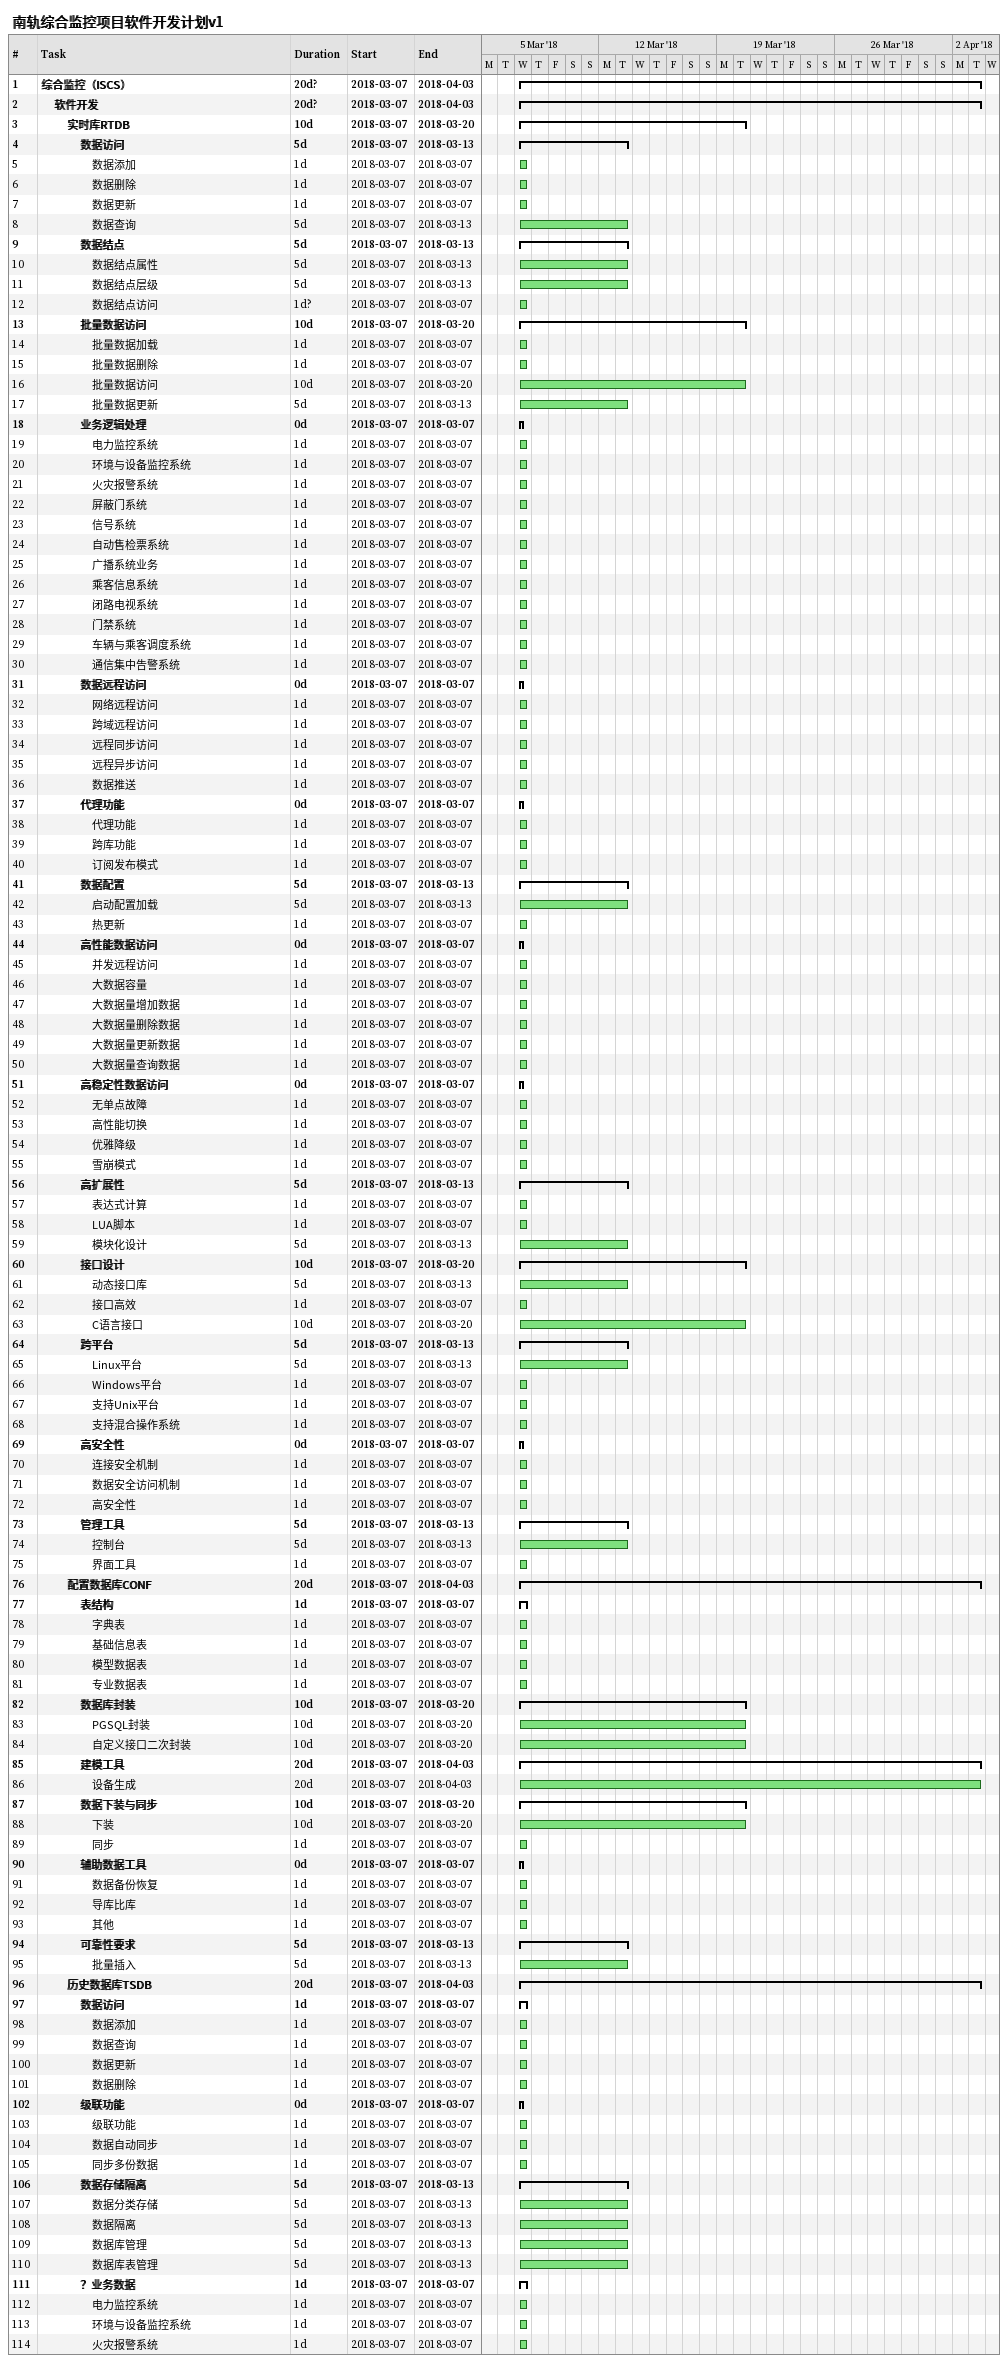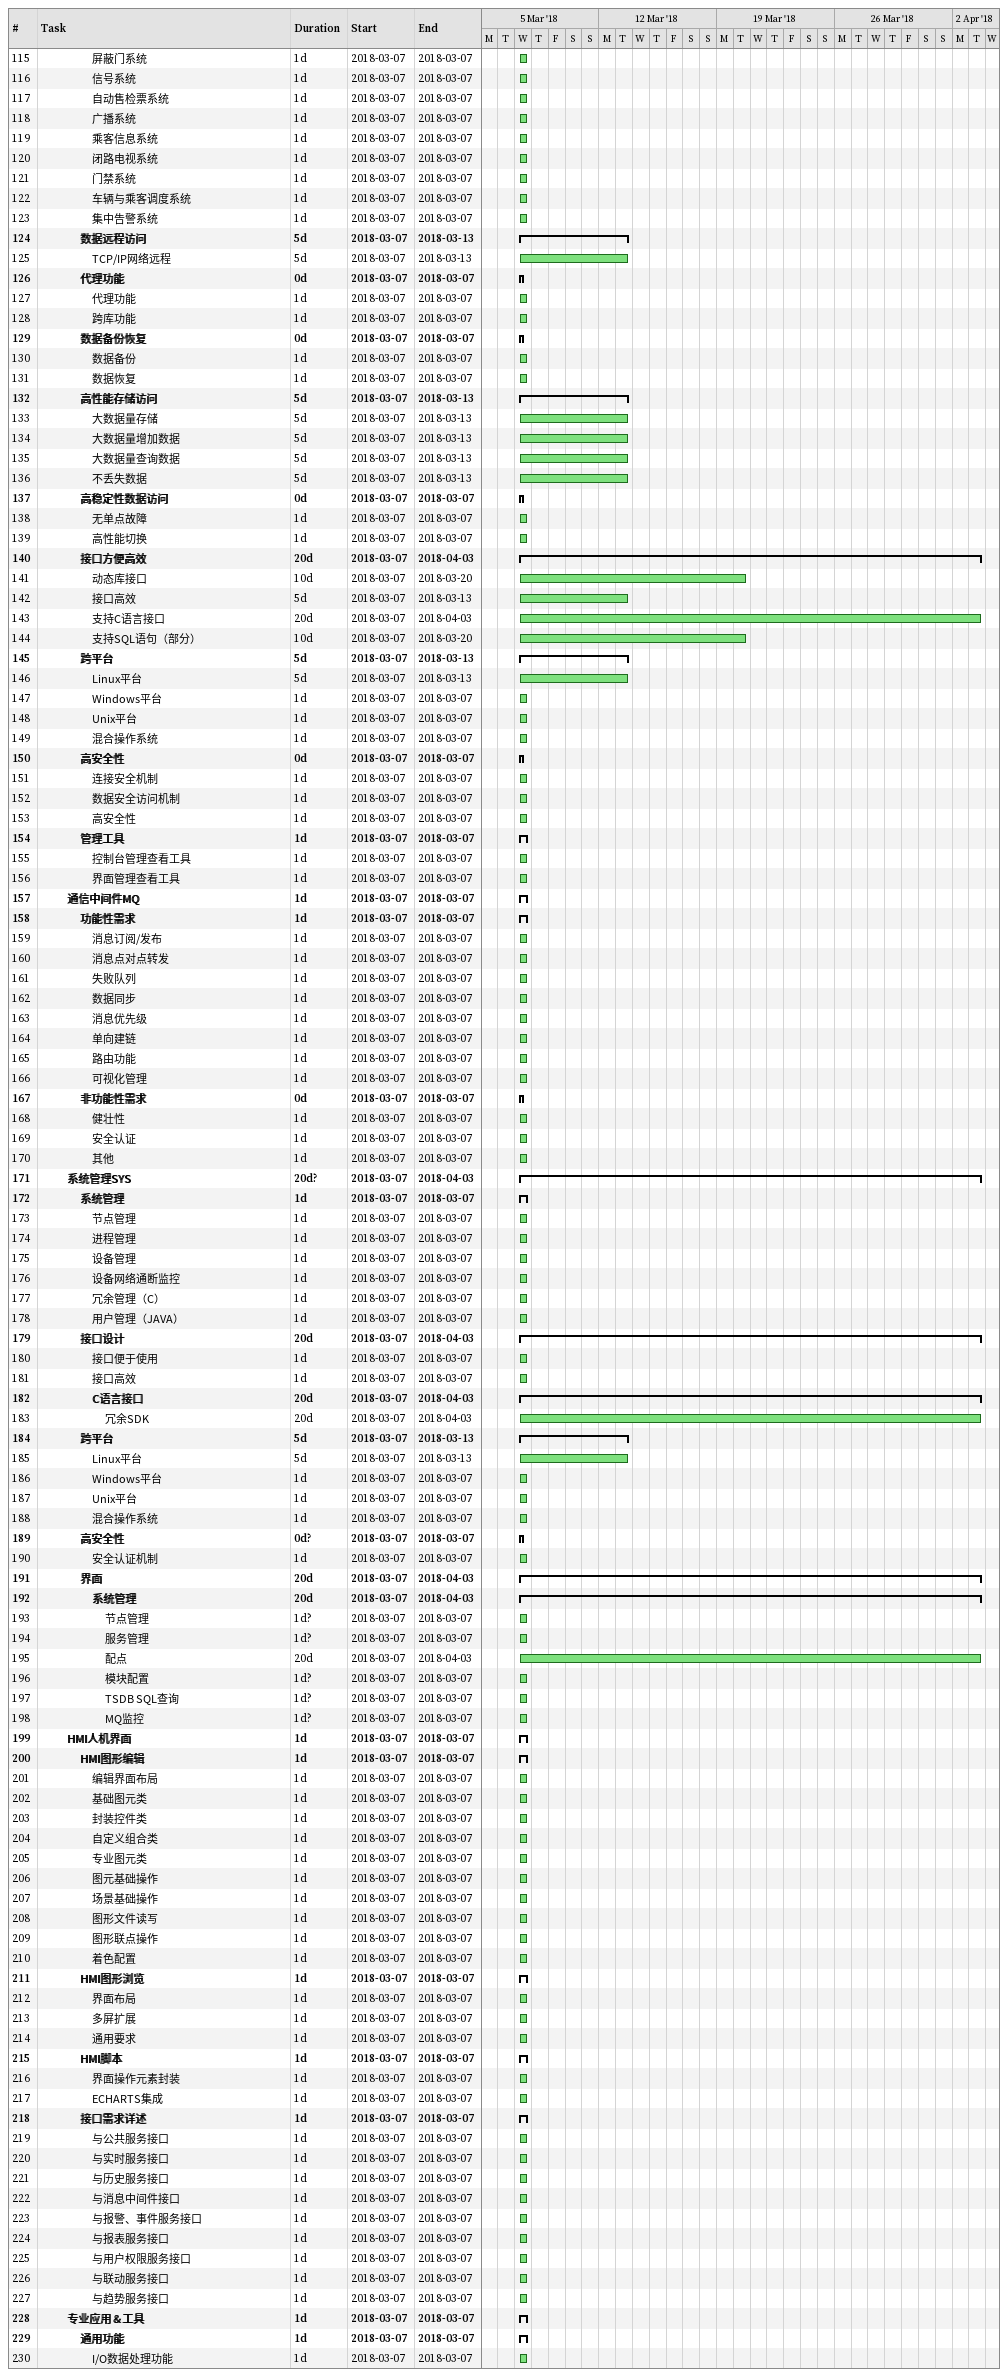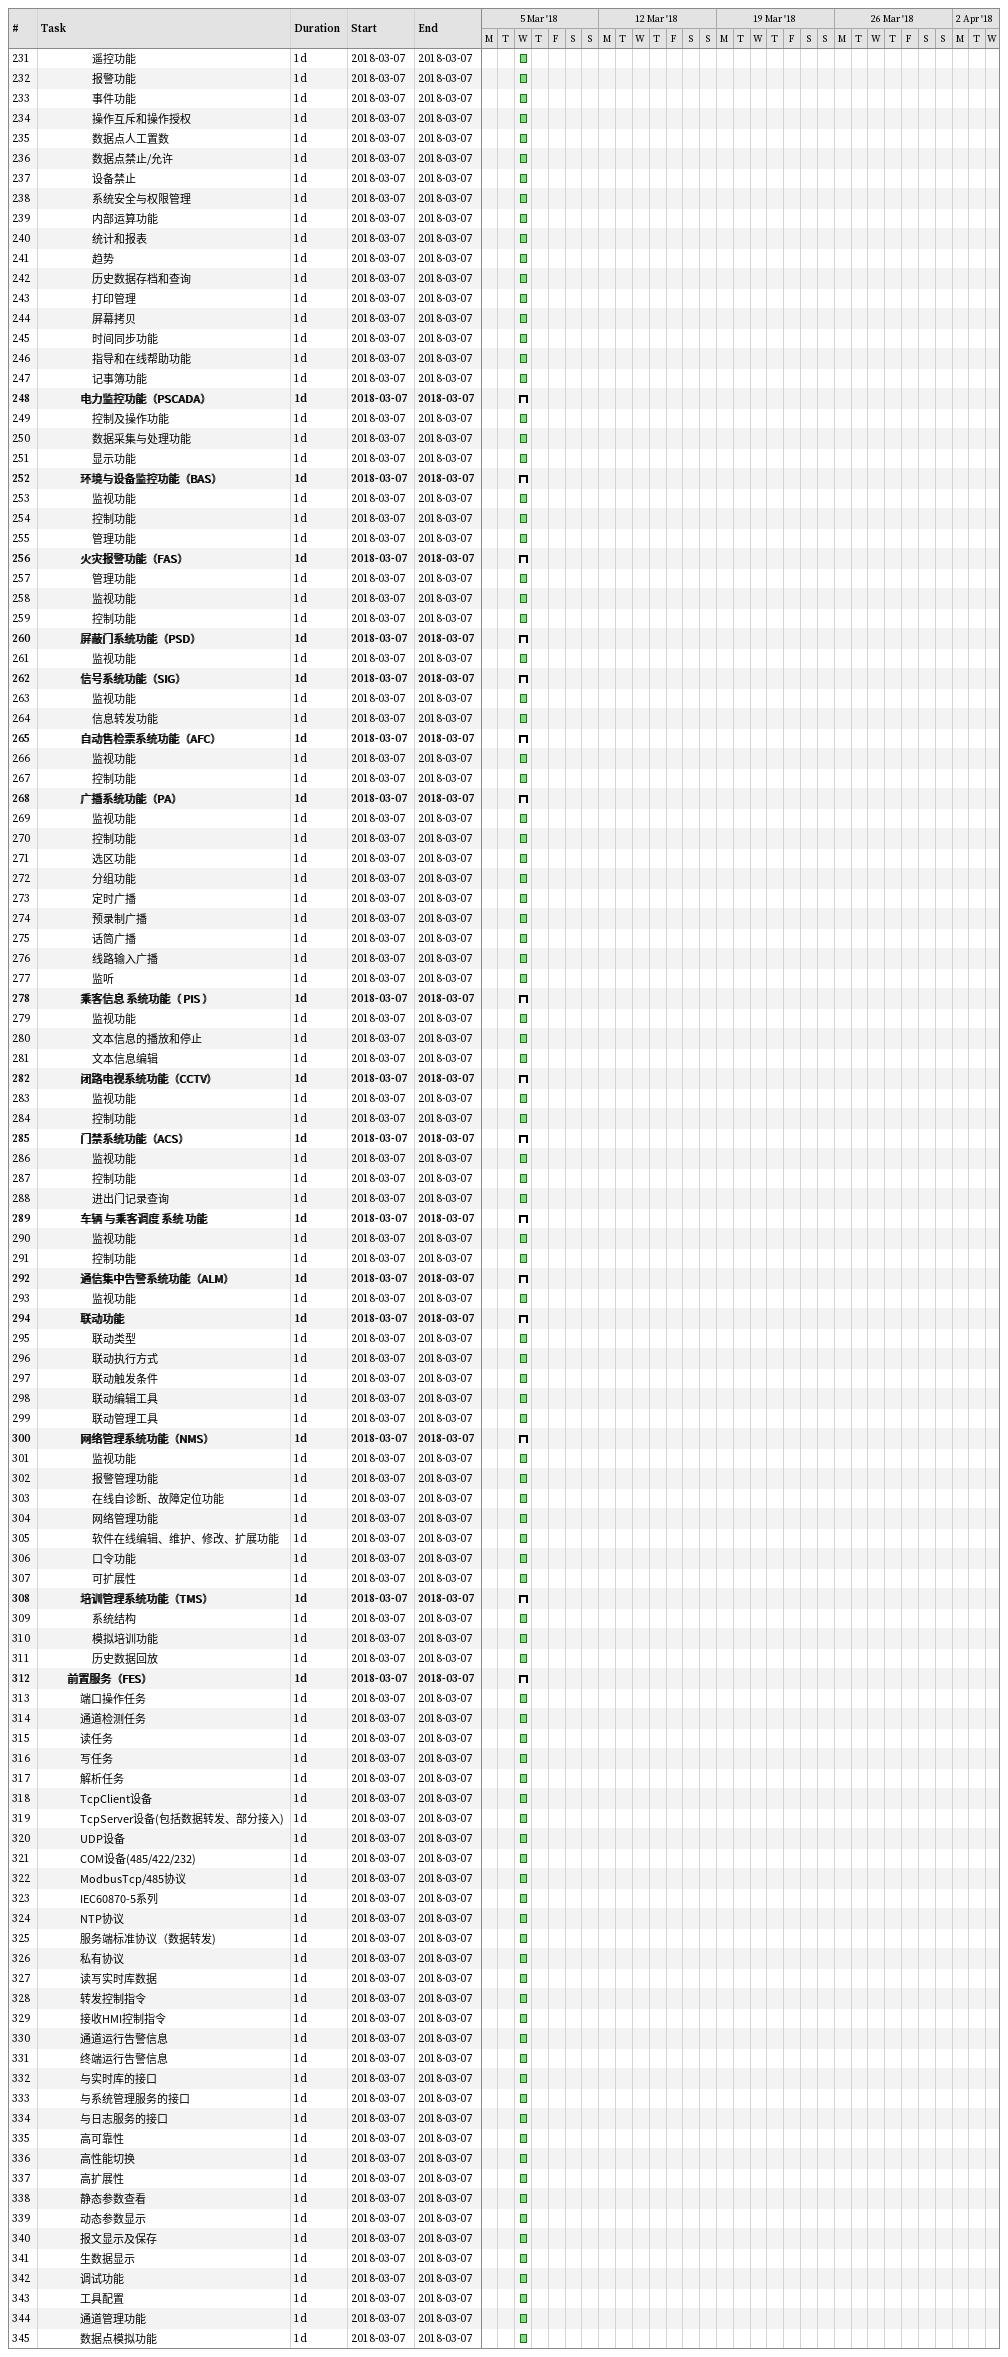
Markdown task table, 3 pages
南轨综合监控项目软件开发计划v1

| ID | Level | Task | Duration | Start | Finish |
|---|---|---|---|---|---|
| 1 | 1 | **综合监控（ISCS）** | 20d? | 2018-03-07 | 2018-04-03 |
| 2 | 2 | **软件开发** | 20d? | 2018-03-07 | 2018-04-03 |
| 3 | 3 | **实时库RTDB** | 10d | 2018-03-07 | 2018-03-20 |
| 4 | 4 | **数据访问** | 5d | 2018-03-07 | 2018-03-13 |
| 5 | 5 | 数据添加 | 1d | 2018-03-07 | 2018-03-07 |
| 6 | 5 | 数据删除 | 1d | 2018-03-07 | 2018-03-07 |
| 7 | 5 | 数据更新 | 1d | 2018-03-07 | 2018-03-07 |
| 8 | 5 | 数据查询 | 5d | 2018-03-07 | 2018-03-13 |
| 9 | 4 | **数据结点** | 5d | 2018-03-07 | 2018-03-13 |
| 10 | 5 | 数据结点属性 | 5d | 2018-03-07 | 2018-03-13 |
| 11 | 5 | 数据结点层级 | 5d | 2018-03-07 | 2018-03-13 |
| 12 | 5 | 数据结点访问 | 1d? | 2018-03-07 | 2018-03-07 |
| 13 | 4 | **批量数据访问** | 10d | 2018-03-07 | 2018-03-20 |
| 14 | 5 | 批量数据加载 | 1d | 2018-03-07 | 2018-03-07 |
| 15 | 5 | 批量数据删除 | 1d | 2018-03-07 | 2018-03-07 |
| 16 | 5 | 批量数据访问 | 10d | 2018-03-07 | 2018-03-20 |
| 17 | 5 | 批量数据更新 | 5d | 2018-03-07 | 2018-03-13 |
| 18 | 4 | **业务逻辑处理** | 0d | 2018-03-07 | 2018-03-07 |
| 19 | 5 | 电力监控系统 | 1d | 2018-03-07 | 2018-03-07 |
| 20 | 5 | 环境与设备监控系统 | 1d | 2018-03-07 | 2018-03-07 |
| 21 | 5 | 火灾报警系统 | 1d | 2018-03-07 | 2018-03-07 |
| 22 | 5 | 屏蔽门系统 | 1d | 2018-03-07 | 2018-03-07 |
| 23 | 5 | 信号系统 | 1d | 2018-03-07 | 2018-03-07 |
| 24 | 5 | 自动售检票系统 | 1d | 2018-03-07 | 2018-03-07 |
| 25 | 5 | 广播系统业务 | 1d | 2018-03-07 | 2018-03-07 |
| 26 | 5 | 乘客信息系统 | 1d | 2018-03-07 | 2018-03-07 |
| 27 | 5 | 闭路电视系统 | 1d | 2018-03-07 | 2018-03-07 |
| 28 | 5 | 门禁系统 | 1d | 2018-03-07 | 2018-03-07 |
| 29 | 5 | 车辆与乘客调度系统 | 1d | 2018-03-07 | 2018-03-07 |
| 30 | 5 | 通信集中告警系统 | 1d | 2018-03-07 | 2018-03-07 |
| 31 | 4 | **数据远程访问** | 0d | 2018-03-07 | 2018-03-07 |
| 32 | 5 | 网络远程访问 | 1d | 2018-03-07 | 2018-03-07 |
| 33 | 5 | 跨域远程访问 | 1d | 2018-03-07 | 2018-03-07 |
| 34 | 5 | 远程同步访问 | 1d | 2018-03-07 | 2018-03-07 |
| 35 | 5 | 远程异步访问 | 1d | 2018-03-07 | 2018-03-07 |
| 36 | 5 | 数据推送 | 1d | 2018-03-07 | 2018-03-07 |
| 37 | 4 | **代理功能** | 0d | 2018-03-07 | 2018-03-07 |
| 38 | 5 | 代理功能 | 1d | 2018-03-07 | 2018-03-07 |
| 39 | 5 | 跨库功能 | 1d | 2018-03-07 | 2018-03-07 |
| 40 | 5 | 订阅发布模式 | 1d | 2018-03-07 | 2018-03-07 |
| 41 | 4 | **数据配置** | 5d | 2018-03-07 | 2018-03-13 |
| 42 | 5 | 启动配置加载 | 5d | 2018-03-07 | 2018-03-13 |
| 43 | 5 | 热更新 | 1d | 2018-03-07 | 2018-03-07 |
| 44 | 4 | **高性能数据访问** | 0d | 2018-03-07 | 2018-03-07 |
| 45 | 5 | 并发远程访问 | 1d | 2018-03-07 | 2018-03-07 |
| 46 | 5 | 大数据容量 | 1d | 2018-03-07 | 2018-03-07 |
| 47 | 5 | 大数据量增加数据 | 1d | 2018-03-07 | 2018-03-07 |
| 48 | 5 | 大数据量删除数据 | 1d | 2018-03-07 | 2018-03-07 |
| 49 | 5 | 大数据量更新数据 | 1d | 2018-03-07 | 2018-03-07 |
| 50 | 5 | 大数据量查询数据 | 1d | 2018-03-07 | 2018-03-07 |
| 51 | 4 | **高稳定性数据访问** | 0d | 2018-03-07 | 2018-03-07 |
| 52 | 5 | 无单点故障 | 1d | 2018-03-07 | 2018-03-07 |
| 53 | 5 | 高性能切换 | 1d | 2018-03-07 | 2018-03-07 |
| 54 | 5 | 优雅降级 | 1d | 2018-03-07 | 2018-03-07 |
| 55 | 5 | 雪崩模式 | 1d | 2018-03-07 | 2018-03-07 |
| 56 | 4 | **高扩展性** | 5d | 2018-03-07 | 2018-03-13 |
| 57 | 5 | 表达式计算 | 1d | 2018-03-07 | 2018-03-07 |
| 58 | 5 | LUA脚本 | 1d | 2018-03-07 | 2018-03-07 |
| 59 | 5 | 模块化设计 | 5d | 2018-03-07 | 2018-03-13 |
| 60 | 4 | **接口设计** | 10d | 2018-03-07 | 2018-03-20 |
| 61 | 5 | 动态接口库 | 5d | 2018-03-07 | 2018-03-13 |
| 62 | 5 | 接口高效 | 1d | 2018-03-07 | 2018-03-07 |
| 63 | 5 | C语言接口 | 10d | 2018-03-07 | 2018-03-20 |
| 64 | 4 | **跨平台** | 5d | 2018-03-07 | 2018-03-13 |
| 65 | 5 | Linux平台 | 5d | 2018-03-07 | 2018-03-13 |
| 66 | 5 | Windows平台 | 1d | 2018-03-07 | 2018-03-07 |
| 67 | 5 | 支持Unix平台 | 1d | 2018-03-07 | 2018-03-07 |
| 68 | 5 | 支持混合操作系统 | 1d | 2018-03-07 | 2018-03-07 |
| 69 | 4 | **高安全性** | 0d | 2018-03-07 | 2018-03-07 |
| 70 | 5 | 连接安全机制 | 1d | 2018-03-07 | 2018-03-07 |
| 71 | 5 | 数据安全访问机制 | 1d | 2018-03-07 | 2018-03-07 |
| 72 | 5 | 高安全性 | 1d | 2018-03-07 | 2018-03-07 |
| 73 | 4 | **管理工具** | 5d | 2018-03-07 | 2018-03-13 |
| 74 | 5 | 控制台 | 5d | 2018-03-07 | 2018-03-13 |
| 75 | 5 | 界面工具 | 1d | 2018-03-07 | 2018-03-07 |
| 76 | 3 | **配置数据库CONF** | 20d | 2018-03-07 | 2018-04-03 |
| 77 | 4 | **表结构** | 1d | 2018-03-07 | 2018-03-07 |
| 78 | 5 | 字典表 | 1d | 2018-03-07 | 2018-03-07 |
| 79 | 5 | 基础信息表 | 1d | 2018-03-07 | 2018-03-07 |
| 80 | 5 | 模型数据表 | 1d | 2018-03-07 | 2018-03-07 |
| 81 | 5 | 专业数据表 | 1d | 2018-03-07 | 2018-03-07 |
| 82 | 4 | **数据库封装** | 10d | 2018-03-07 | 2018-03-20 |
| 83 | 5 | PGSQL封装 | 10d | 2018-03-07 | 2018-03-20 |
| 84 | 5 | 自定义接口二次封装 | 10d | 2018-03-07 | 2018-03-20 |
| 85 | 4 | **建模工具** | 20d | 2018-03-07 | 2018-04-03 |
| 86 | 5 | 设备生成 | 20d | 2018-03-07 | 2018-04-03 |
| 87 | 4 | **数据下装与同步** | 10d | 2018-03-07 | 2018-03-20 |
| 88 | 5 | 下装 | 10d | 2018-03-07 | 2018-03-20 |
| 89 | 5 | 同步 | 1d | 2018-03-07 | 2018-03-07 |
| 90 | 4 | **辅助数据工具** | 0d | 2018-03-07 | 2018-03-07 |
| 91 | 5 | 数据备份恢复 | 1d | 2018-03-07 | 2018-03-07 |
| 92 | 5 | 导库比库 | 1d | 2018-03-07 | 2018-03-07 |
| 93 | 5 | 其他 | 1d | 2018-03-07 | 2018-03-07 |
| 94 | 4 | **可靠性要求** | 5d | 2018-03-07 | 2018-03-13 |
| 95 | 5 | 批量插入 | 5d | 2018-03-07 | 2018-03-13 |
| 96 | 3 | **历史数据库TSDB** | 20d | 2018-03-07 | 2018-04-03 |
| 97 | 4 | **数据访问** | 1d | 2018-03-07 | 2018-03-07 |
| 98 | 5 | 数据添加 | 1d | 2018-03-07 | 2018-03-07 |
| 99 | 5 | 数据查询 | 1d | 2018-03-07 | 2018-03-07 |
| 100 | 5 | 数据更新 | 1d | 2018-03-07 | 2018-03-07 |
| 101 | 5 | 数据删除 | 1d | 2018-03-07 | 2018-03-07 |
| 102 | 4 | **级联功能** | 0d | 2018-03-07 | 2018-03-07 |
| 103 | 5 | 级联功能 | 1d | 2018-03-07 | 2018-03-07 |
| 104 | 5 | 数据自动同步 | 1d | 2018-03-07 | 2018-03-07 |
| 105 | 5 | 同步多份数据 | 1d | 2018-03-07 | 2018-03-07 |
| 106 | 4 | **数据存储隔离** | 5d | 2018-03-07 | 2018-03-13 |
| 107 | 5 | 数据分类存储 | 5d | 2018-03-07 | 2018-03-13 |
| 108 | 5 | 数据隔离 | 5d | 2018-03-07 | 2018-03-13 |
| 109 | 5 | 数据库管理 | 5d | 2018-03-07 | 2018-03-13 |
| 110 | 5 | 数据库表管理 | 5d | 2018-03-07 | 2018-03-13 |
| 111 | 4 | **？业务数据** | 1d | 2018-03-07 | 2018-03-07 |
| 112 | 5 | 电力监控系统 | 1d | 2018-03-07 | 2018-03-07 |
| 113 | 5 | 环境与设备监控系统 | 1d | 2018-03-07 | 2018-03-07 |
| 114 | 5 | 火灾报警系统 | 1d | 2018-03-07 | 2018-03-07 |
| 115 | 5 | 屏蔽门系统 | 1d | 2018-03-07 | 2018-03-07 |
| 116 | 5 | 信号系统 | 1d | 2018-03-07 | 2018-03-07 |
| 117 | 5 | 自动售检票系统 | 1d | 2018-03-07 | 2018-03-07 |
| 118 | 5 | 广播系统 | 1d | 2018-03-07 | 2018-03-07 |
| 119 | 5 | 乘客信息系统 | 1d | 2018-03-07 | 2018-03-07 |
| 120 | 5 | 闭路电视系统 | 1d | 2018-03-07 | 2018-03-07 |
| 121 | 5 | 门禁系统 | 1d | 2018-03-07 | 2018-03-07 |
| 122 | 5 | 车辆与乘客调度系统 | 1d | 2018-03-07 | 2018-03-07 |
| 123 | 5 | 集中告警系统 | 1d | 2018-03-07 | 2018-03-07 |
| 124 | 4 | **数据远程访问** | 5d | 2018-03-07 | 2018-03-13 |
| 125 | 5 | TCP/IP网络远程 | 5d | 2018-03-07 | 2018-03-13 |
| 126 | 4 | **代理功能** | 0d | 2018-03-07 | 2018-03-07 |
| 127 | 5 | 代理功能 | 1d | 2018-03-07 | 2018-03-07 |
| 128 | 5 | 跨库功能 | 1d | 2018-03-07 | 2018-03-07 |
| 129 | 4 | **数据备份恢复** | 0d | 2018-03-07 | 2018-03-07 |
| 130 | 5 | 数据备份 | 1d | 2018-03-07 | 2018-03-07 |
| 131 | 5 | 数据恢复 | 1d | 2018-03-07 | 2018-03-07 |
| 132 | 4 | **高性能存储访问** | 5d | 2018-03-07 | 2018-03-13 |
| 133 | 5 | 大数据量存储 | 5d | 2018-03-07 | 2018-03-13 |
| 134 | 5 | 大数据量增加数据 | 5d | 2018-03-07 | 2018-03-13 |
| 135 | 5 | 大数据量查询数据 | 5d | 2018-03-07 | 2018-03-13 |
| 136 | 5 | 不丢失数据 | 5d | 2018-03-07 | 2018-03-13 |
| 137 | 4 | **高稳定性数据访问** | 0d | 2018-03-07 | 2018-03-07 |
| 138 | 5 | 无单点故障 | 1d | 2018-03-07 | 2018-03-07 |
| 139 | 5 | 高性能切换 | 1d | 2018-03-07 | 2018-03-07 |
| 140 | 4 | **接口方便高效** | 20d | 2018-03-07 | 2018-04-03 |
| 141 | 5 | 动态库接口 | 10d | 2018-03-07 | 2018-03-20 |
| 142 | 5 | 接口高效 | 5d | 2018-03-07 | 2018-03-13 |
| 143 | 5 | 支持C语言接口 | 20d | 2018-03-07 | 2018-04-03 |
| 144 | 5 | 支持SQL语句（部分） | 10d | 2018-03-07 | 2018-03-20 |
| 145 | 4 | **跨平台** | 5d | 2018-03-07 | 2018-03-13 |
| 146 | 5 | Linux平台 | 5d | 2018-03-07 | 2018-03-13 |
| 147 | 5 | Windows平台 | 1d | 2018-03-07 | 2018-03-07 |
| 148 | 5 | Unix平台 | 1d | 2018-03-07 | 2018-03-07 |
| 149 | 5 | 混合操作系统 | 1d | 2018-03-07 | 2018-03-07 |
| 150 | 4 | **高安全性** | 0d | 2018-03-07 | 2018-03-07 |
| 151 | 5 | 连接安全机制 | 1d | 2018-03-07 | 2018-03-07 |
| 152 | 5 | 数据安全访问机制 | 1d | 2018-03-07 | 2018-03-07 |
| 153 | 5 | 高安全性 | 1d | 2018-03-07 | 2018-03-07 |
| 154 | 4 | **管理工具** | 1d | 2018-03-07 | 2018-03-07 |
| 155 | 5 | 控制台管理查看工具 | 1d | 2018-03-07 | 2018-03-07 |
| 156 | 5 | 界面管理查看工具 | 1d | 2018-03-07 | 2018-03-07 |
| 157 | 3 | **通信中间件MQ** | 1d | 2018-03-07 | 2018-03-07 |
| 158 | 4 | **功能性需求** | 1d | 2018-03-07 | 2018-03-07 |
| 159 | 5 | 消息订阅/发布 | 1d | 2018-03-07 | 2018-03-07 |
| 160 | 5 | 消息点对点转发 | 1d | 2018-03-07 | 2018-03-07 |
| 161 | 5 | 失败队列 | 1d | 2018-03-07 | 2018-03-07 |
| 162 | 5 | 数据同步 | 1d | 2018-03-07 | 2018-03-07 |
| 163 | 5 | 消息优先级 | 1d | 2018-03-07 | 2018-03-07 |
| 164 | 5 | 单向建链 | 1d | 2018-03-07 | 2018-03-07 |
| 165 | 5 | 路由功能 | 1d | 2018-03-07 | 2018-03-07 |
| 166 | 5 | 可视化管理 | 1d | 2018-03-07 | 2018-03-07 |
| 167 | 4 | **非功能性需求** | 0d | 2018-03-07 | 2018-03-07 |
| 168 | 5 | 健壮性 | 1d | 2018-03-07 | 2018-03-07 |
| 169 | 5 | 安全认证 | 1d | 2018-03-07 | 2018-03-07 |
| 170 | 5 | 其他 | 1d | 2018-03-07 | 2018-03-07 |
| 171 | 3 | **系统管理SYS** | 20d? | 2018-03-07 | 2018-04-03 |
| 172 | 4 | **系统管理** | 1d | 2018-03-07 | 2018-03-07 |
| 173 | 5 | 节点管理 | 1d | 2018-03-07 | 2018-03-07 |
| 174 | 5 | 进程管理 | 1d | 2018-03-07 | 2018-03-07 |
| 175 | 5 | 设备管理 | 1d | 2018-03-07 | 2018-03-07 |
| 176 | 5 | 设备网络通断监控 | 1d | 2018-03-07 | 2018-03-07 |
| 177 | 5 | 冗余管理（C） | 1d | 2018-03-07 | 2018-03-07 |
| 178 | 5 | 用户管理（JAVA） | 1d | 2018-03-07 | 2018-03-07 |
| 179 | 4 | **接口设计** | 20d | 2018-03-07 | 2018-04-03 |
| 180 | 5 | 接口便于使用 | 1d | 2018-03-07 | 2018-03-07 |
| 181 | 5 | 接口高效 | 1d | 2018-03-07 | 2018-03-07 |
| 182 | 5 | **C语言接口** | 20d | 2018-03-07 | 2018-04-03 |
| 183 | 6 | 冗余SDK | 20d | 2018-03-07 | 2018-04-03 |
| 184 | 4 | **跨平台** | 5d | 2018-03-07 | 2018-03-13 |
| 185 | 5 | Linux平台 | 5d | 2018-03-07 | 2018-03-13 |
| 186 | 5 | Windows平台 | 1d | 2018-03-07 | 2018-03-07 |
| 187 | 5 | Unix平台 | 1d | 2018-03-07 | 2018-03-07 |
| 188 | 5 | 混合操作系统 | 1d | 2018-03-07 | 2018-03-07 |
| 189 | 4 | **高安全性** | 0d? | 2018-03-07 | 2018-03-07 |
| 190 | 5 | 安全认证机制 | 1d | 2018-03-07 | 2018-03-07 |
| 191 | 4 | **界面** | 20d | 2018-03-07 | 2018-04-03 |
| 192 | 5 | **系统管理** | 20d | 2018-03-07 | 2018-04-03 |
| 193 | 6 | 节点管理 | 1d? | 2018-03-07 | 2018-03-07 |
| 194 | 6 | 服务管理 | 1d? | 2018-03-07 | 2018-03-07 |
| 195 | 6 | 配点 | 20d | 2018-03-07 | 2018-04-03 |
| 196 | 6 | 模块配置 | 1d? | 2018-03-07 | 2018-03-07 |
| 197 | 6 | TSDB SQL查询 | 1d? | 2018-03-07 | 2018-03-07 |
| 198 | 6 | MQ监控 | 1d? | 2018-03-07 | 2018-03-07 |
| 199 | 3 | **HMI人机界面** | 1d | 2018-03-07 | 2018-03-07 |
| 200 | 4 | **HMI图形编辑** | 1d | 2018-03-07 | 2018-03-07 |
| 201 | 5 | 编辑界面布局 | 1d | 2018-03-07 | 2018-03-07 |
| 202 | 5 | 基础图元类 | 1d | 2018-03-07 | 2018-03-07 |
| 203 | 5 | 封装控件类 | 1d | 2018-03-07 | 2018-03-07 |
| 204 | 5 | 自定义组合类 | 1d | 2018-03-07 | 2018-03-07 |
| 205 | 5 | 专业图元类 | 1d | 2018-03-07 | 2018-03-07 |
| 206 | 5 | 图元基础操作 | 1d | 2018-03-07 | 2018-03-07 |
| 207 | 5 | 场景基础操作 | 1d | 2018-03-07 | 2018-03-07 |
| 208 | 5 | 图形文件读写 | 1d | 2018-03-07 | 2018-03-07 |
| 209 | 5 | 图形联点操作 | 1d | 2018-03-07 | 2018-03-07 |
| 210 | 5 | 着色配置 | 1d | 2018-03-07 | 2018-03-07 |
| 211 | 4 | **HMI图形浏览** | 1d | 2018-03-07 | 2018-03-07 |
| 212 | 5 | 界面布局 | 1d | 2018-03-07 | 2018-03-07 |
| 213 | 5 | 多屏扩展 | 1d | 2018-03-07 | 2018-03-07 |
| 214 | 5 | 通用要求 | 1d | 2018-03-07 | 2018-03-07 |
| 215 | 4 | **HMI脚本** | 1d | 2018-03-07 | 2018-03-07 |
| 216 | 5 | 界面操作元素封装 | 1d | 2018-03-07 | 2018-03-07 |
| 217 | 5 | ECHARTS集成 | 1d | 2018-03-07 | 2018-03-07 |
| 218 | 4 | **接口需求详述** | 1d | 2018-03-07 | 2018-03-07 |
| 219 | 5 | 与公共服务接口 | 1d | 2018-03-07 | 2018-03-07 |
| 220 | 5 | 与实时服务接口 | 1d | 2018-03-07 | 2018-03-07 |
| 221 | 5 | 与历史服务接口 | 1d | 2018-03-07 | 2018-03-07 |
| 222 | 5 | 与消息中间件接口 | 1d | 2018-03-07 | 2018-03-07 |
| 223 | 5 | 与报警、事件服务接口 | 1d | 2018-03-07 | 2018-03-07 |
| 224 | 5 | 与报表服务接口 | 1d | 2018-03-07 | 2018-03-07 |
| 225 | 5 | 与用户权限服务接口 | 1d | 2018-03-07 | 2018-03-07 |
| 226 | 5 | 与联动服务接口 | 1d | 2018-03-07 | 2018-03-07 |
| 227 | 5 | 与趋势服务接口 | 1d | 2018-03-07 | 2018-03-07 |
| 228 | 3 | **专业应用 & 工具** | 1d | 2018-03-07 | 2018-03-07 |
| 229 | 4 | **通用功能** | 1d | 2018-03-07 | 2018-03-07 |
| 230 | 5 | I/O数据处理功能 | 1d | 2018-03-07 | 2018-03-07 |
| 231 | 5 | 遥控功能 | 1d | 2018-03-07 | 2018-03-07 |
| 232 | 5 | 报警功能 | 1d | 2018-03-07 | 2018-03-07 |
| 233 | 5 | 事件功能 | 1d | 2018-03-07 | 2018-03-07 |
| 234 | 5 | 操作互斥和操作授权 | 1d | 2018-03-07 | 2018-03-07 |
| 235 | 5 | 数据点人工置数 | 1d | 2018-03-07 | 2018-03-07 |
| 236 | 5 | 数据点禁止/允许 | 1d | 2018-03-07 | 2018-03-07 |
| 237 | 5 | 设备禁止 | 1d | 2018-03-07 | 2018-03-07 |
| 238 | 5 | 系统安全与权限管理 | 1d | 2018-03-07 | 2018-03-07 |
| 239 | 5 | 内部运算功能 | 1d | 2018-03-07 | 2018-03-07 |
| 240 | 5 | 统计和报表 | 1d | 2018-03-07 | 2018-03-07 |
| 241 | 5 | 趋势 | 1d | 2018-03-07 | 2018-03-07 |
| 242 | 5 | 历史数据存档和查询 | 1d | 2018-03-07 | 2018-03-07 |
| 243 | 5 | 打印管理 | 1d | 2018-03-07 | 2018-03-07 |
| 244 | 5 | 屏幕拷贝 | 1d | 2018-03-07 | 2018-03-07 |
| 245 | 5 | 时间同步功能 | 1d | 2018-03-07 | 2018-03-07 |
| 246 | 5 | 指导和在线帮助功能 | 1d | 2018-03-07 | 2018-03-07 |
| 247 | 5 | 记事簿功能 | 1d | 2018-03-07 | 2018-03-07 |
| 248 | 4 | **电力监控功能（PSCADA）** | 1d | 2018-03-07 | 2018-03-07 |
| 249 | 5 | 控制及操作功能 | 1d | 2018-03-07 | 2018-03-07 |
| 250 | 5 | 数据采集与处理功能 | 1d | 2018-03-07 | 2018-03-07 |
| 251 | 5 | 显示功能 | 1d | 2018-03-07 | 2018-03-07 |
| 252 | 4 | **环境与设备监控功能（BAS）** | 1d | 2018-03-07 | 2018-03-07 |
| 253 | 5 | 监视功能 | 1d | 2018-03-07 | 2018-03-07 |
| 254 | 5 | 控制功能 | 1d | 2018-03-07 | 2018-03-07 |
| 255 | 5 | 管理功能 | 1d | 2018-03-07 | 2018-03-07 |
| 256 | 4 | **火灾报警功能（FAS）** | 1d | 2018-03-07 | 2018-03-07 |
| 257 | 5 | 管理功能 | 1d | 2018-03-07 | 2018-03-07 |
| 258 | 5 | 监视功能 | 1d | 2018-03-07 | 2018-03-07 |
| 259 | 5 | 控制功能 | 1d | 2018-03-07 | 2018-03-07 |
| 260 | 4 | **屏蔽门系统功能（PSD）** | 1d | 2018-03-07 | 2018-03-07 |
| 261 | 5 | 监视功能 | 1d | 2018-03-07 | 2018-03-07 |
| 262 | 4 | **信号系统功能（SIG）** | 1d | 2018-03-07 | 2018-03-07 |
| 263 | 5 | 监视功能 | 1d | 2018-03-07 | 2018-03-07 |
| 264 | 5 | 信息转发功能 | 1d | 2018-03-07 | 2018-03-07 |
| 265 | 4 | **自动售检票系统功能（AFC）** | 1d | 2018-03-07 | 2018-03-07 |
| 266 | 5 | 监视功能 | 1d | 2018-03-07 | 2018-03-07 |
| 267 | 5 | 控制功能 | 1d | 2018-03-07 | 2018-03-07 |
| 268 | 4 | **广播系统功能（PA）** | 1d | 2018-03-07 | 2018-03-07 |
| 269 | 5 | 监视功能 | 1d | 2018-03-07 | 2018-03-07 |
| 270 | 5 | 控制功能 | 1d | 2018-03-07 | 2018-03-07 |
| 271 | 5 | 选区功能 | 1d | 2018-03-07 | 2018-03-07 |
| 272 | 5 | 分组功能 | 1d | 2018-03-07 | 2018-03-07 |
| 273 | 5 | 定时广播 | 1d | 2018-03-07 | 2018-03-07 |
| 274 | 5 | 预录制广播 | 1d | 2018-03-07 | 2018-03-07 |
| 275 | 5 | 话筒广播 | 1d | 2018-03-07 | 2018-03-07 |
| 276 | 5 | 线路输入广播 | 1d | 2018-03-07 | 2018-03-07 |
| 277 | 5 | 监听 | 1d | 2018-03-07 | 2018-03-07 |
| 278 | 4 | **乘客信息 系统功能（ PIS ）** | 1d | 2018-03-07 | 2018-03-07 |
| 279 | 5 | 监视功能 | 1d | 2018-03-07 | 2018-03-07 |
| 280 | 5 | 文本信息的播放和停止 | 1d | 2018-03-07 | 2018-03-07 |
| 281 | 5 | 文本信息编辑 | 1d | 2018-03-07 | 2018-03-07 |
| 282 | 4 | **闭路电视系统功能（CCTV）** | 1d | 2018-03-07 | 2018-03-07 |
| 283 | 5 | 监视功能 | 1d | 2018-03-07 | 2018-03-07 |
| 284 | 5 | 控制功能 | 1d | 2018-03-07 | 2018-03-07 |
| 285 | 4 | **门禁系统功能（ACS）** | 1d | 2018-03-07 | 2018-03-07 |
| 286 | 5 | 监视功能 | 1d | 2018-03-07 | 2018-03-07 |
| 287 | 5 | 控制功能 | 1d | 2018-03-07 | 2018-03-07 |
| 288 | 5 | 进出门记录查询 | 1d | 2018-03-07 | 2018-03-07 |
| 289 | 4 | **车辆 与乘客调度 系统 功能** | 1d | 2018-03-07 | 2018-03-07 |
| 290 | 5 | 监视功能 | 1d | 2018-03-07 | 2018-03-07 |
| 291 | 5 | 控制功能 | 1d | 2018-03-07 | 2018-03-07 |
| 292 | 4 | **通信集中告警系统功能（ALM）** | 1d | 2018-03-07 | 2018-03-07 |
| 293 | 5 | 监视功能 | 1d | 2018-03-07 | 2018-03-07 |
| 294 | 4 | **联动功能** | 1d | 2018-03-07 | 2018-03-07 |
| 295 | 5 | 联动类型 | 1d | 2018-03-07 | 2018-03-07 |
| 296 | 5 | 联动执行方式 | 1d | 2018-03-07 | 2018-03-07 |
| 297 | 5 | 联动触发条件 | 1d | 2018-03-07 | 2018-03-07 |
| 298 | 5 | 联动编辑工具 | 1d | 2018-03-07 | 2018-03-07 |
| 299 | 5 | 联动管理工具 | 1d | 2018-03-07 | 2018-03-07 |
| 300 | 4 | **网络管理系统功能（NMS）** | 1d | 2018-03-07 | 2018-03-07 |
| 301 | 5 | 监视功能 | 1d | 2018-03-07 | 2018-03-07 |
| 302 | 5 | 报警管理功能 | 1d | 2018-03-07 | 2018-03-07 |
| 303 | 5 | 在线自诊断、故障定位功能 | 1d | 2018-03-07 | 2018-03-07 |
| 304 | 5 | 网络管理功能 | 1d | 2018-03-07 | 2018-03-07 |
| 305 | 5 | 软件在线编辑、维护、修改、扩展功能 | 1d | 2018-03-07 | 2018-03-07 |
| 306 | 5 | 口令功能 | 1d | 2018-03-07 | 2018-03-07 |
| 307 | 5 | 可扩展性 | 1d | 2018-03-07 | 2018-03-07 |
| 308 | 4 | **培训管理系统功能（TMS）** | 1d | 2018-03-07 | 2018-03-07 |
| 309 | 5 | 系统结构 | 1d | 2018-03-07 | 2018-03-07 |
| 310 | 5 | 模拟培训功能 | 1d | 2018-03-07 | 2018-03-07 |
| 311 | 5 | 历史数据回放 | 1d | 2018-03-07 | 2018-03-07 |
| 312 | 3 | **前置服务（FES）** | 1d | 2018-03-07 | 2018-03-07 |
| 313 | 4 | 端口操作任务 | 1d | 2018-03-07 | 2018-03-07 |
| 314 | 4 | 通道检测任务 | 1d | 2018-03-07 | 2018-03-07 |
| 315 | 4 | 读任务 | 1d | 2018-03-07 | 2018-03-07 |
| 316 | 4 | 写任务 | 1d | 2018-03-07 | 2018-03-07 |
| 317 | 4 | 解析任务 | 1d | 2018-03-07 | 2018-03-07 |
| 318 | 4 | TcpClient设备 | 1d | 2018-03-07 | 2018-03-07 |
| 319 | 4 | TcpServer设备(包括数据转发、部分接入) | 1d | 2018-03-07 | 2018-03-07 |
| 320 | 4 | UDP设备 | 1d | 2018-03-07 | 2018-03-07 |
| 321 | 4 | COM设备(485/422/232) | 1d | 2018-03-07 | 2018-03-07 |
| 322 | 4 | ModbusTcp/485协议 | 1d | 2018-03-07 | 2018-03-07 |
| 323 | 4 | IEC60870-5系列 | 1d | 2018-03-07 | 2018-03-07 |
| 324 | 4 | NTP协议 | 1d | 2018-03-07 | 2018-03-07 |
| 325 | 4 | 服务端标准协议（数据转发) | 1d | 2018-03-07 | 2018-03-07 |
| 326 | 4 | 私有协议 | 1d | 2018-03-07 | 2018-03-07 |
| 327 | 4 | 读写实时库数据 | 1d | 2018-03-07 | 2018-03-07 |
| 328 | 4 | 转发控制指令 | 1d | 2018-03-07 | 2018-03-07 |
| 329 | 4 | 接收HMI控制指令 | 1d | 2018-03-07 | 2018-03-07 |
| 330 | 4 | 通道运行告警信息 | 1d | 2018-03-07 | 2018-03-07 |
| 331 | 4 | 终端运行告警信息 | 1d | 2018-03-07 | 2018-03-07 |
| 332 | 4 | 与实时库的接口 | 1d | 2018-03-07 | 2018-03-07 |
| 333 | 4 | 与系统管理服务的接口 | 1d | 2018-03-07 | 2018-03-07 |
| 334 | 4 | 与日志服务的接口 | 1d | 2018-03-07 | 2018-03-07 |
| 335 | 4 | 高可靠性 | 1d | 2018-03-07 | 2018-03-07 |
| 336 | 4 | 高性能切换 | 1d | 2018-03-07 | 2018-03-07 |
| 337 | 4 | 高扩展性 | 1d | 2018-03-07 | 2018-03-07 |
| 338 | 4 | 静态参数查看 | 1d | 2018-03-07 | 2018-03-07 |
| 339 | 4 | 动态参数显示 | 1d | 2018-03-07 | 2018-03-07 |
| 340 | 4 | 报文显示及保存 | 1d | 2018-03-07 | 2018-03-07 |
| 341 | 4 | 生数据显示 | 1d | 2018-03-07 | 2018-03-07 |
| 342 | 4 | 调试功能 | 1d | 2018-03-07 | 2018-03-07 |
| 343 | 4 | 工具配置 | 1d | 2018-03-07 | 2018-03-07 |
| 344 | 4 | 通道管理功能 | 1d | 2018-03-07 | 2018-03-07 |
| 345 | 4 | 数据点模拟功能 | 1d | 2018-03-07 | 2018-03-07 |
